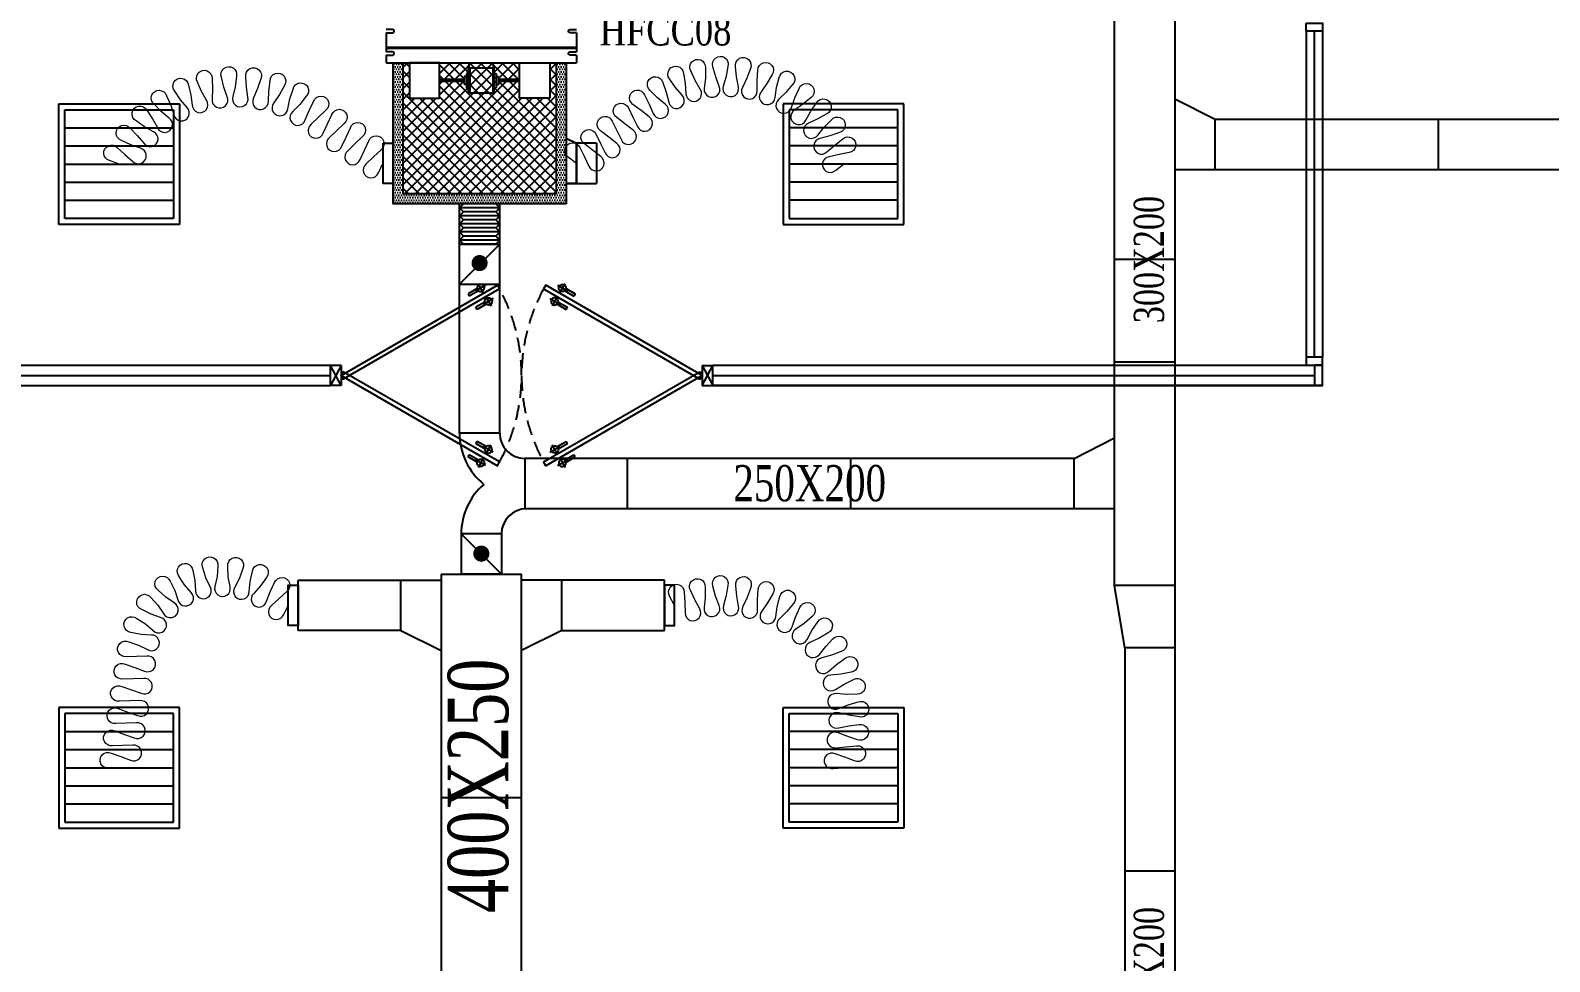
# Model space of a CAD drawing. Header units: metres. Extents: x 352651 to 1421851, y -87441 to -24441.
# Drawn here: x 1015341 to 1022891, y -61923 to -57295 of the extents above; entities that cross this region are included whole.
import ezdxf
from ezdxf.enums import TextEntityAlignment as Align

# ---------------------------------------------------------------- set-up
doc = ezdxf.new("R2010")
doc.units = ezdxf.units.M
doc.header["$LTSCALE"] = 300
doc.header["$MEASUREMENT"] = 0
doc.linetypes.add('DASHED2', pattern=[0.375, 0.25, -0.125])
for name, color, linetype in [('bat noi mem', 4, 'CONTINUOUS'), ('CUA', 8, 'CONTINUOUS'), ('CUAGIO', 2, 'CONTINUOUS'), ('KHUAT', 8, 'DASHED2'), ('thiet bi', 11, 'CONTINUOUS')]:
    doc.layers.add(name, color=color, linetype=linetype)
doc.layers.add('noi mem', color=5, linetype='BATTING', lineweight=0)
doc.styles.add('PHU', font='vntimeh.shx', dxfattribs={"width": 0.8})
doc.styles.add('VNCC-RMD', font='vntimeh.shx', dxfattribs={"width": 0.75, "height": 300, "bigfont": 'vns.shx'})
doc.linetypes.add('BATTING', pattern='A,0.0001,-0.1,[134,ltypeshp.shx,S=0.1,R=0,X=-0.1,Y=0],-0.2,[134,ltypeshp.shx,S=0.1,R=180,X=0.1,Y=0],-0.1', length=0.4001)

# ---------------------------------------------------------------- blocks, each defined once
blk = doc.blocks.new('SAG')
at = {"layer": 'CUAGIO'}
for p, q in [((-300, 300), (-300, -300)), ((300, 300), (-300, 300)), ((300, -300), (300, 300)), ((-300, -300), (300, -300))]:
    blk.add_line(p, q, dxfattribs=at)
at = {"layer": 'CUAGIO', "color": 8}
for p, q in [((-270, 270), (-270, -270)), ((270, 270), (-270, 270)), ((-180, -270), (-180, 270)), ((-90, -270), (-90, 270)), ((0, -270), (0, 270)), ((90, -270), (90, 270)), ((180, -270), (180, 270)), ((270, -270), (270, 270)), ((-270, -270), (270, -270))]:
    blk.add_line(p, q, dxfattribs=at)
blk = doc.blocks.new('bac noi mem')
at = {"layer": 'bat noi mem'}
for p, q in [((493886.7, -64673), (493866.7, -64693)), ((494066.7, -64693), (493866.7, -64693)), ((493866.7, -64693), (493886.7, -64713)), ((494046.7, -64673), (493886.7, -64673)), ((494046.7, -64673), (494066.7, -64693)), ((494066.7, -64693), (494046.7, -64713)), ((493886.7, -64713), (493866.7, -64733)), ((494066.7, -64733), (493866.7, -64733)), ((493866.7, -64733), (493886.7, -64753)), ((493886.7, -64753), (493866.7, -64773)), ((494066.7, -64773), (493866.7, -64773)), ((493866.7, -64773), (493886.7, -64793)), ((494046.7, -64713), (493886.7, -64713)), ((494046.7, -64753), (493886.7, -64753)), ((494046.7, -64713), (494066.7, -64733)), ((494066.7, -64733), (494046.7, -64753)), ((494046.7, -64753), (494066.7, -64773)), ((494066.7, -64773), (494046.7, -64793)), ((493886.7, -64793), (493866.7, -64813)), ((494066.7, -64813), (493866.7, -64813)), ((493866.7, -64813), (493886.7, -64833)), ((493886.7, -64833), (493866.7, -64853)), ((494066.7, -64853), (493866.7, -64853)), ((493866.7, -64853), (493886.7, -64873)), ((494046.7, -64793), (493886.7, -64793)), ((494046.7, -64833), (493886.7, -64833)), ((494046.7, -64793), (494066.7, -64813)), ((494066.7, -64813), (494046.7, -64833)), ((494046.7, -64833), (494066.7, -64853)), ((494066.7, -64853), (494046.7, -64873)), ((494046.7, -64873), (493886.7, -64873))]:
    blk.add_line(p, q, dxfattribs=at)

msp = doc.modelspace()

# ---------------------------------------------------------------- hatches: boundary and pattern name
at = {"layer": 'CUAGIO'}
h = msp.add_hatch(dxfattribs=at)
h.set_pattern_fill('DOTS', color=256, scale=200, style=0)
h.set_pattern_definition([(0, (187528.832, -113850.794), (6.25, 12.5), [0, -12.5])])
h.paths.add_polyline_path([(1017192.4, -58107), (1017192.4, -57457), (1017142.4, -57457), (1017142.4, -58157), (1018004.4, -58157), (1018004.4, -57457), (1017954.4, -57457), (1017954.4, -58107)])
at = {"layer": 'CUAGIO', "ltscale": 1.5}
h = msp.add_hatch(dxfattribs=at)
h.set_pattern_fill('ANSI37', color=9, scale=300, style=0)
h.set_pattern_definition([(45, (360900.134, 0), (-26.5165043, 26.5165043), []), (135, (360900.134, 0), (-26.5165043, -26.5165043), [])])
h.paths.add_polyline_path([(1017954.4, -58107), (1017954.4, -57457), (1017922.1, -57457), (1017922.1, -57632), (1017772.1, -57632), (1017772.1, -57549), (1017666.9, -57549), (1017666.9, -57564.7), (1017656.3, -57564.7), (1017656.3, -57524.3), (1017666.9, -57524.3), (1017666.9, -57539.9), (1017772.1, -57539.9), (1017772.1, -57457), (1017374.6, -57457), (1017374.6, -57632), (1017224.6, -57632), (1017224.6, -57457), (1017192.4, -57457), (1017192.4, -58107)])
h.paths.add_polyline_path([(1017517.7, -57607.5, 0.725882), (1017524.2, -57607.5)], flags=16)
h.paths.add_polyline_path([(1017646.5, -57481.4, 0.725882), (1017640, -57481.4), (1017640, -57607.5, 0.725882), (1017646.5, -57607.5)], flags=16)
h.paths.add_polyline_path([(1017507.8, -57564.7), (1017497.3, -57564.7), (1017497.3, -57524.3), (1017507.8, -57524.3)], flags=16)

# ---------------------------------------------------------------- linework, layer by layer
at = {"layer": 'CUA', "linetype": 'Continuous'}
for p, q in [((1021682.1, -57299.6), (1021682.1, -58919.6)), ((1021722.1, -58919.6), (1021722.1, -57299.6)), ((1021762.1, -57299.6), (1021762.1, -58919.6)), ((1014522.1, -58959.6), (1016832.1, -58959.6)), ((1018732.1, -58959.6), (1021762.1, -58959.6)), ((1014522.1, -59009.6), (1016832.1, -59009.6)), ((1018732.1, -59009.6), (1021722.1, -59009.6)), ((1014522.1, -59059.6), (1016832.1, -59059.6)), ((1021762.1, -59059.6), (1018732.1, -59059.6)), ((1018732.1, -59059.6), (1021762.1, -59059.6))]:
    msp.add_line(p, q, dxfattribs=at)
at = {"layer": 'CUA'}
for p, q in [((1017561.1, -58578.4), (1017516, -58604.4)), ((1017567.3, -58589.2), (1017522.3, -58615.2)), ((1017602.9, -58561.4), (1017552.8, -58590.4)), ((1017592, -58597.8), (1017566.1, -58552.8)), ((1017961.3, -58561.4), (1018011.5, -58590.4)), ((1017972.2, -58597.8), (1017998.2, -58552.8)), ((1017997, -58589.2), (1018042, -58615.2)), ((1018003.2, -58578.4), (1018048.2, -58604.4)), ((1017516, -58604.4), (1017522.3, -58615.2)), ((1017599.5, -58645), (1017554.5, -58671)), ((1017605.8, -58655.8), (1017560.7, -58681.8)), ((1017641.4, -58628.1), (1017591.2, -58657)), ((1017604.5, -58619.3), (1017630.5, -58664.3)), ((1017922.9, -58628.1), (1017973, -58657)), ((1017959.8, -58619.3), (1017933.8, -58664.3)), ((1017958.5, -58655.8), (1018003.5, -58681.8)), ((1017964.7, -58645), (1018009.8, -58671)), ((1018048.2, -58604.4), (1018042, -58615.2)), ((1017560.7, -58681.8), (1017554.5, -58671)), ((1018003.5, -58681.8), (1018009.8, -58671)), ((1016832.1, -59059.6), (1016832.1, -58960)), ((1016884.9, -58960), (1016832.1, -59059.6)), ((1016884.9, -59059.6), (1016832.1, -58960)), ((1016884.9, -58960), (1016832.1, -58960)), ((1016884.9, -58960), (1016884.9, -59059.6)), ((1018679.4, -58960), (1018679.4, -59059.6)), ((1018679.4, -58960), (1018732.1, -59059.6)), ((1018679.4, -59059.6), (1018732.1, -58960)), ((1018679.4, -58960), (1018732.1, -58960)), ((1018732.1, -59059.6), (1018732.1, -58960)), ((1016884.9, -59059.6), (1016832.1, -59059.6)), ((1018679.4, -59059.6), (1018732.1, -59059.6)), ((1017560.7, -59337.8), (1017554.5, -59348.6)), ((1017605.8, -59363.8), (1017560.7, -59337.8)), ((1017958.5, -59363.8), (1018003.5, -59337.8)), ((1018003.5, -59337.8), (1018009.8, -59348.6)), ((1017516, -59415.2), (1017522.3, -59404.4)), ((1017561.1, -59441.2), (1017516, -59415.2)), ((1017567.3, -59430.4), (1017522.3, -59404.4)), ((1017599.5, -59374.6), (1017554.5, -59348.6)), ((1017641.4, -59391.5), (1017591.2, -59362.6)), ((1017604.5, -59400.3), (1017630.5, -59355.3)), ((1017922.9, -59391.5), (1017973, -59362.6)), ((1017959.8, -59400.3), (1017933.8, -59355.3)), ((1017964.7, -59374.6), (1018009.8, -59348.6)), ((1017997, -59430.4), (1018042, -59404.4)), ((1018003.2, -59441.2), (1018048.2, -59415.2)), ((1018048.2, -59415.2), (1018042, -59404.4)), ((1017602.9, -59458.2), (1017552.8, -59429.2)), ((1017592, -59421.8), (1017566.1, -59466.8)), ((1017961.3, -59458.2), (1018011.5, -59429.2)), ((1017972.2, -59421.8), (1017998.2, -59466.8))]:
    msp.add_line(p, q, dxfattribs=at)
at = {"layer": 'CUA', "linetype": 'Continuous'}
for points in [[(1021682.1, -57259.6), (1021762.1, -57259.6), (1021762.1, -57299.6), (1021682.1, -57299.6)], [(1021682.1, -58959.6), (1021762.1, -58959.6), (1021762.1, -58919.6), (1021682.1, -58919.6)], [(1021762.1, -58959.6), (1021722.1, -58959.6), (1021722.1, -59059.6), (1021762.1, -59059.6)]]:
    msp.add_lwpolyline(points, close=True, dxfattribs=at)
at = {"layer": 'CUA'}
for points in [[(1017672.5, -58579.5), (1016895.5, -59028.1), (1016884.9, -59009.8), (1017661.9, -58561.2)], [(1017891.8, -58579.5), (1018668.8, -59028.1), (1018679.4, -59009.8), (1017902.3, -58561.2)], [(1017672.5, -59440.1), (1016895.5, -58991.5), (1016884.9, -59009.8), (1017661.9, -59458.4)], [(1017891.8, -59440.1), (1018668.8, -58991.5), (1018679.4, -59009.8), (1017902.3, -59458.4)]]:
    msp.add_lwpolyline(points, close=True, dxfattribs=at)
at = {"layer": 'CUA', "extrusion": (0, 0, -1)}
for centre, major_axis in [((1017579, -58575.2), (17.6, -4.7)), ((1017946.8, -58641.9), (-4.7, 17.6)), ((1017617.5, -59377.7), (4.7, -17.6)), ((1017985.2, -59444.4), (-17.6, 4.7))]:
    msp.add_ellipse(centre, major_axis=major_axis, ratio=1, dxfattribs=at)
at = {"layer": 'CUA'}
for centre, major_axis in [((1017985.2, -58575.2), (-17.6, -4.7)), ((1017617.5, -58641.9), (4.7, 17.6)), ((1017946.8, -59377.7), (-4.7, -17.6)), ((1017579, -59444.4), (17.6, 4.7))]:
    msp.add_ellipse(centre, major_axis=major_axis, ratio=1, dxfattribs=at)
at = {"layer": 'CUAGIO'}
for p, q in [((1017142.4, -57457), (1017142.4, -58157)), ((1017192.4, -57457), (1017192.4, -58107)), ((1017954.4, -57457), (1017954.4, -58107)), ((1018004.4, -57457), (1018004.4, -58157)), ((1025669.6, -57738.1), (1021229.6, -57738.1)), ((1021229.6, -57988.1), (1021229.6, -57738.1)), ((1022339.6, -57988.1), (1022339.6, -57738.1)), ((1017092.4, -57856.2), (1017092.4, -58056.2)), ((1018054.4, -57856.2), (1018054.4, -58056.2)), ((1018054.4, -58056.2), (1018054.4, -57856.2)), ((1018154.1, -57856.2), (1018154.1, -58056.2)), ((1018054.4, -58056.2), (1018154.1, -58056.2)), ((1031951.5, -57988.1), (1021029.4, -57988.1)), ((1017473.4, -59297.6), (1017473.4, -58334.3)), ((1017673.4, -58357), (1017473.4, -58557)), ((1017673.4, -59297.6), (1017673.4, -58334.3)), ((1017473.4, -58557), (1017673.4, -58557)), ((1017673.4, -59297.6), (1017473.4, -59297.6)), ((1020529.1, -59422.6), (1017798.4, -59422.6)), ((1017798.4, -59422.6), (1017798.4, -59672.6)), ((1020529.1, -59672.6), (1020529.1, -59422.6)), ((1020729.4, -59672.6), (1017807, -59672.6)), ((1017482.1, -59790.4), (1017482.1, -59997.6)), ((1017682.1, -59797.6), (1017482.1, -59797.6)), ((1017482.1, -59797.6), (1017682.1, -59997.6)), ((1017682, -59797.6), (1017482.1, -59797.6)), ((1017682, -59797.6), (1017682.1, -59997.6)), ((1017382.2, -59997.6), (1017382.2, -62217.6)), ((1017382.2, -59997.6), (1017782.2, -59997.6)), ((1017682.1, -59997.6), (1017482.1, -59997.6)), ((1017782.2, -62217.6), (1017782.2, -59997.6)), ((1016672.2, -60277.5), (1016672.2, -60027.5)), ((1016672.2, -60027.5), (1017382.2, -60027.5)), ((1016682.2, -60027.5), (1017382.2, -60027.5)), ((1017182.2, -60277.5), (1017182.2, -60027.5)), ((1017182.2, -60277.5), (1017182.2, -60027.5)), ((1018482.1, -60027.5), (1017782.2, -60027.5)), ((1018492.1, -60027.5), (1017782.2, -60027.5)), ((1017982.2, -60277.5), (1017982.2, -60027.5)), ((1017982.2, -60277.5), (1017982.2, -60027.5)), ((1018492.1, -60277.5), (1018492.1, -60027.5)), ((1017182.2, -60277.5), (1016672.2, -60277.5)), ((1017182.2, -60277.5), (1016682.2, -60277.5)), ((1017182.2, -60277.5), (1017382.2, -60377.5)), ((1017182.2, -60277.5), (1017382.2, -60377.5)), ((1017982.2, -60277.5), (1017782.2, -60377.5)), ((1017982.2, -60277.5), (1017782.2, -60377.5)), ((1017982.2, -60277.5), (1018482.1, -60277.5)), ((1017982.2, -60277.5), (1018492.1, -60277.5)), ((1020779.4, -60364), (1020779.4, -68134)), ((1021029.4, -60364), (1020779.4, -60364)), ((1021029.4, -60344.1), (1021029.4, -68998.8)), ((1017382.2, -61107.6), (1017782.2, -61107.6)), ((1021029.4, -61474), (1020779.4, -61474))]:
    msp.add_line(p, q, dxfattribs=at)
at = {"layer": 'CUAGIO', "color": 2}
for p, q in [((1018055.1, -57417.5), (1018055.1, -57457)), ((1021229.6, -57738.1), (1021029.4, -57636.1)), ((1021229.6, -57988.1), (1021229.6, -57788.1)), ((1022339.6, -57988.1), (1022339.6, -57788.1)), ((1017954.4, -58107), (1017192.4, -58107)), ((1018004.4, -58157), (1017142.4, -58157)), ((1017473.4, -58367), (1017473.4, -58157)), ((1017673.4, -58367), (1017673.4, -58157)), ((1017473.4, -58357), (1017673.4, -58357)), ((1021029.4, -58434), (1020729.4, -58434)), ((1021029.4, -58944), (1020729.4, -58944)), ((1020529.1, -59422.6), (1020729.4, -59320.7)), ((1018309.1, -59672.6), (1018309.1, -59422.6)), ((1019419.1, -59672.6), (1019419.1, -59422.6)), ((1020529.1, -59672.6), (1020529.1, -59472.6)), ((1020779.4, -60364), (1020729.4, -60054)), ((1021029.4, -60054), (1021029.4, -60364))]:
    msp.add_line(p, q, dxfattribs=at)
msp.add_lwpolyline([(1020729.4, -56891.6), (1021029.4, -56891.6), (1021029.4, -60054), (1020729.4, -60054)], close=True, dxfattribs=at)
at = {"layer": 'CUAGIO'}
for points in [[(1018004.4, -57830.9), (1018054.4, -57856.2)], [(1017092.4, -57856.2), (1017142.4, -57856.2)], [(1018154.1, -57856.2), (1018054.4, -57856.2)], [(1017142.4, -58056.2), (1017092.4, -58056.2)], [(1018004.4, -58056.2), (1018054.4, -58056.2)], [(1018054.4, -58056.2), (1018004.4, -58056.2)]]:
    msp.add_lwpolyline(points, dxfattribs=at)
at = {"layer": 'CUAGIO', "const_width": 40}
for points in [[(1017593.4, -58451.5, -1), (1017553.4, -58451.5, -1)], [(1017562.1, -59895.5, 1), (1017602.1, -59895.5, 1)]]:
    msp.add_lwpolyline(points, format="xyb", close=True, dxfattribs=at)
at = {"layer": 'CUAGIO'}
for points in [[(1016672.2, -60252.5), (1016622.2, -60252.5), (1016622.2, -60052.5), (1016672.2, -60052.5)], [(1018492.1, -60252.5), (1018542.1, -60252.5), (1018542.1, -60052.5), (1018492.1, -60052.5)]]:
    msp.add_lwpolyline(points, close=True, dxfattribs=at)
for centre, radius, start, end in [((1017798.4, -59297.6), 325, 180, 231.28389), ((1017798.4, -59297.6), 125, 180, 270), ((1017807, -59797.6), 325, 130.69362, 180), ((1017807, -59797.6), 125, 90, 180)]:
    msp.add_arc(centre, radius, start, end, dxfattribs=at)
at = {"layer": 'KHUAT'}
for centre, start, end in [((1016882.9, -59009.8), 331.40997, 28.59003), ((1018681.4, -59009.8), 151.40997, 208.59003)]:
    msp.add_arc(centre, 899.3, start, end, dxfattribs=at)
at = {"layer": 'noi mem', "linetype": 'ByBlock', "ltscale": 1.5}
for points in [[(1018054.4, -57956.2), (1018013.8, -57924.7, -1.333333), (1018071.9, -57877.3), (1018094.6, -57923.4), (1018117.2, -57969.5, 1.333333), (1018175.3, -57922.1), (1018134.8, -57890.6), (1018094.2, -57859.2, -1.333333), (1018152.3, -57811.8), (1018174.9, -57857.9), (1018197.6, -57903.9, 1.333333), (1018255.7, -57856.5), (1018215.1, -57825.1), (1018174.5, -57793.6, -1.333333), (1018232.7, -57746.2), (1018255.3, -57792.3), (1018277.9, -57838.4, 1.333333), (1018336, -57791), (1018295.5, -57759.5), (1018254.9, -57728.1, -1.333333), (1018313, -57680.7), (1018335.7, -57726.8), (1018358.3, -57772.8, 1.333333), (1018416.4, -57725.4), (1018375.8, -57694), (1018335.3, -57662.6, -1.333333), (1018393.4, -57615.2), (1018416, -57661.2), (1018436.7, -57707.6, 1.333333), (1018496.4, -57662.3), (1018457.3, -57629.9), (1018420.6, -57593.3, -1.333333), (1018484, -57553.3), (1018501.2, -57602.3), (1018513.5, -57651.5, 1.333333), (1018580.2, -57617.2), (1018547.3, -57578.6), (1018517.4, -57536.2, -1.333333), (1018586.8, -57507.7), (1018595.2, -57558.9), (1018598.9, -57609.6, 1.333333), (1018670.5, -57587.3), (1018644.7, -57543.5), (1018622.6, -57496.6, -1.333333), (1018695.9, -57480.5), (1018695.4, -57532.4), (1018690.2, -57582.9, 1.333333), (1018764.6, -57573.3), (1018746.8, -57525.8), (1018733.1, -57475.7, -1.333333), (1018808, -57472.6), (1018798.6, -57523.6), (1018784.8, -57572.5, 1.333333), (1018859.7, -57575.8), (1018850.4, -57525.9), (1018845.5, -57474.3, -1.333333), (1018919.8, -57484.1), (1018901.7, -57532.7), (1018879.7, -57578.5, 1.333333), (1018953, -57594.7), (1018952.3, -57543.9), (1018956.5, -57492.2, -1.333333), (1019028, -57514.7), (1019001.8, -57559.5), (1018972.2, -57600.7, 1.333333), (1019041.6, -57629.4), (1019049.7, -57579.2), (1019062.7, -57529, -1.333333), (1019129.3, -57563.5), (1019095.7, -57603.1), (1019059.5, -57638.6, 1.333333), (1019122.8, -57678.8), (1019139.5, -57630.8), (1019161, -57583.6, -1.333333), (1019220.6, -57629.1), (1019180.7, -57662.3), (1019138.9, -57691, 1.333333), (1019194.4, -57741.5), (1019219.1, -57697.1), (1019248.4, -57654.3, -1.333333), (1019299.3, -57709.4), (1019254.3, -57735.2), (1019208.1, -57756.3, 1.333333), (1019254, -57815.6), (1019286, -57776.2), (1019322.2, -57739.1, -1.333333), (1019362.9, -57802.1), (1019314.1, -57819.8), (1019265, -57832.6, 1.333333), (1019300, -57898.9), (1019338.3, -57865.6), (1019378.7, -57834, -1.333333), (1019410.4, -57901.9), (1019360.2, -57912.6), (1019310, -57923.2, 1.333333), (1019341.7, -57991.2), (1019382.1, -57959.6)], [(1015782.1, -57959.6), (1015734.5, -57941.8, -1.333333), (1015773.1, -57877.6), (1015811.1, -57911.4), (1015849, -57945.2, 1.333333), (1015887.8, -57881), (1015840.2, -57863.2), (1015793.3, -57842, -1.333333), (1015836.1, -57780.4), (1015872.3, -57817), (1015904.1, -57856, 1.333333), (1015952.3, -57798.5), (1015908.4, -57774), (1015866.1, -57744.6, -1.333333), (1015919.4, -57691.8), (1015948.4, -57734.4), (1015972.6, -57778.4, 1.333333), (1016030.4, -57730.7), (1015991.7, -57698.6), (1015955.4, -57662.1, -1.333333), (1016017.4, -57619.8), (1016038.2, -57666.9), (1016054, -57714.6, 1.333333), (1016119.5, -57678.1), (1016087.3, -57639.5), (1016058.2, -57597, -1.333333), (1016126.8, -57566.7), (1016138.7, -57616.8), (1016145.6, -57666.5, 1.333333), (1016216.7, -57642.6), (1016192, -57598.8), (1016171.1, -57551.7, -1.333333), (1016244, -57534.3), (1016246.7, -57585.7), (1016244.4, -57635.9, 1.333333), (1016318.7, -57625.2), (1016302.3, -57577.7), (1016290.3, -57527.6, -1.333333), (1016365.2, -57523.7), (1016358.5, -57574.8), (1016347.2, -57623.7, 1.333333), (1016422.1, -57626.6), (1016414.7, -57577), (1016411.9, -57525.5, -1.333333), (1016486.3, -57535.3), (1016470.4, -57584.3), (1016450.4, -57630.4, 1.333333), (1016523.6, -57646.8), (1016525.3, -57596.6), (1016531.9, -57545.5, -1.333333), (1016603.3, -57568.6), (1016578.8, -57613.9), (1016550.8, -57655.6, 1.333333), (1016619.7, -57685), (1016630.5, -57636), (1016646.3, -57586.9, -1.333333), (1016712.3, -57622.6), (1016680, -57662.7), (1016644.9, -57698.6, 1.333333), (1016707.4, -57740.1), (1016726.8, -57693.7), (1016748.4, -57647.7, -1.333333), (1016809.3, -57691.4), (1016772.5, -57726.5), (1016735.8, -57761.7, 1.333333), (1016796.7, -57805.4), (1016818.2, -57759.3), (1016839.8, -57713.3, -1.333333), (1016900.7, -57757), (1016863.9, -57792.1), (1016827.2, -57827.3, 1.333333), (1016888.1, -57871), (1016909.6, -57825), (1016931.2, -57778.9, -1.333333), (1016992.1, -57822.6), (1016955.3, -57857.8), (1016918.5, -57892.9, 1.333333), (1016979.5, -57936.6), (1017001, -57890.6), (1017022.5, -57844.5, -1.333333), (1017083.5, -57888.2), (1017046.7, -57923.4), (1017009.9, -57958.5, 1.333333), (1017070.8, -58002.3), (1017092.4, -57956.2)], [(1015782.1, -60959.6), (1015731.3, -60961.2, -1.333333), (1015742.9, -60887.1), (1015790.8, -60904.3), (1015838.7, -60921.4, 1.333333), (1015850.4, -60847.3), (1015799.5, -60848.9), (1015748.6, -60850.6, -1.333333), (1015760.3, -60776.5), (1015808.2, -60793.6), (1015856.1, -60810.8, 1.333333), (1015867.8, -60736.7), (1015816.9, -60738.3), (1015766, -60740, -1.333333), (1015777.7, -60665.9), (1015825.6, -60683), (1015873.5, -60700.2, 1.333333), (1015885.1, -60626.1), (1015834.3, -60627.7), (1015783.4, -60629.3, -1.333333), (1015795, -60555.3), (1015842.9, -60572.4), (1015890.9, -60589.6, 1.333333), (1015902.5, -60515.5), (1015851.6, -60517.1), (1015800.8, -60518.7, -1.333333), (1015812.4, -60444.6), (1015860.3, -60461.8), (1015908.2, -60478.9, 1.333333), (1015919.9, -60404.8), (1015869, -60406.5), (1015818, -60407.9, -1.333333), (1015829.9, -60333.9), (1015877.9, -60351.2), (1015923, -60372.6, 1.333333), (1015941.7, -60300), (1015891.8, -60297), (1015841, -60286.7, -1.333333), (1015869.2, -60217.2), (1015912.8, -60245.2), (1015950.7, -60277.7, 1.333333), (1015987.8, -60212.6), (1015940.5, -60196.6), (1015894.2, -60173.2, -1.333333), (1015939.7, -60113.6), (1015974.4, -60152.1), (1016002.4, -60193.5, 1.333333), (1016055.4, -60140.4), (1016014, -60112.5), (1015975.5, -60077.8, -1.333333), (1016035.1, -60032.3), (1016058.4, -60078.5), (1016074.5, -60125.9, 1.333333), (1016139.6, -60088.7), (1016107, -60050.8), (1016079, -60007.2, -1.333333), (1016148.5, -59979), (1016158.8, -60029.7), (1016161.9, -60079.6, 1.333333), (1016234.5, -60060.9), (1016213, -60015.8), (1016197.5, -59966.3, -1.333333), (1016272, -59957.5), (1016268.6, -60009.2), (1016258.3, -60058.1, 1.333333), (1016333.3, -60059.2), (1016324.5, -60010), (1016322.6, -59958.2, -1.333333), (1016396.8, -59969.2), (1016379.8, -60018.2), (1016357.1, -60062.7, 1.333333), (1016429.1, -60083.5), (1016433.6, -60033.8), (1016445.4, -59983.3, -1.333333), (1016514, -60013.5), (1016484.8, -60056.3), (1016451.1, -60093.2, 1.333333), (1016515.1, -60132.3), (1016532.5, -60085.4), (1016554.8, -60039.6, -1.333333), (1016615, -60084.4), (1016577.4, -60118.9), (1016539.8, -60153.2, 1.333333), (1016599.8, -60198.2), (1016622.2, -60152.5)], [(1018542.1, -60152.5), (1018518, -60107.3, -1.333333), (1018590.3, -60087.4), (1018592.7, -60138.6), (1018595, -60189.8, 1.333333), (1018667.4, -60170), (1018643.3, -60124.7), (1018621.3, -60077.8, -1.333333), (1018694.6, -60061.6), (1018694.5, -60113.4), (1018689.7, -60163.9, 1.333333), (1018764.1, -60154.1), (1018746.4, -60106.6), (1018732.9, -60056.6, -1.333333), (1018807.8, -60053.2), (1018798.8, -60104.2), (1018785.5, -60153.2, 1.333333), (1018860.4, -60156.3), (1018851.2, -60106.4), (1018846.4, -60054.8, -1.333333), (1018920.8, -60064.3), (1018903.2, -60113), (1018881.7, -60159, 1.333333), (1018955, -60174.8), (1018954.4, -60124.1), (1018958.5, -60072.5, -1.333333), (1019030.2, -60094.6), (1019004.5, -60139.6), (1018975.4, -60181.2, 1.333333), (1019045, -60209.3), (1019053.1, -60159.3), (1019066, -60109.1, -1.333333), (1019132.8, -60143.2), (1019099.8, -60183.1), (1019064, -60219.1, 1.333333), (1019127.7, -60258.7), (1019144.3, -60210.8), (1019165.6, -60163.6, -1.333333), (1019225.6, -60208.6), (1019186.2, -60242.3), (1019144.8, -60271.6, 1.333333), (1019200.8, -60321.6), (1019225.3, -60277.2), (1019254.4, -60234.3, -1.333333), (1019305.8, -60288.9), (1019261.2, -60315.4), (1019215.4, -60337.2, 1.333333), (1019262, -60396), (1019293.7, -60356.5), (1019329.7, -60319.2, -1.333333), (1019371, -60381.8), (1019322.6, -60400.2), (1019273.8, -60413.9, 1.333333), (1019309.6, -60479.8), (1019347.6, -60446.3), (1019389.5, -60415.7, -1.333333), (1019419.4, -60484.5), (1019368.6, -60494.4), (1019318.1, -60499.4, 1.333333), (1019342.1, -60570.5), (1019385.3, -60544), (1019431.8, -60521.1, -1.333333), (1019449.5, -60594), (1019397.7, -60595), (1019347.2, -60591.3, 1.333333), (1019358.6, -60665.5), (1019405.7, -60646.8), (1019455.4, -60632.1, -1.333333), (1019460.4, -60706.9), (1019409.2, -60699.1), (1019360, -60686.8, 1.333333), (1019358.6, -60761.8), (1019408.2, -60751.5), (1019459.7, -60745.5, -1.333333), (1019451.9, -60820.1), (1019402.8, -60803.6), (1019354.7, -60785.9, 1.333333), (1019344.9, -60860.2), (1019395.9, -60855.6), (1019447, -60851, -1.333333), (1019437.1, -60925.3), (1019389, -60907.6), (1019341, -60889.8, 1.333333), (1019331.1, -60964.2), (1019382.1, -60959.6)]]:
    msp.add_lwpolyline(points, format="xyb", dxfattribs=at)
at = {"layer": 'thiet bi'}
for p, q in [((1018055.1, -57380), (1017109.1, -57380)), ((1018055.1, -57385), (1017109.1, -57385)), ((1017109.1, -57417.5), (1017109.1, -57457)), ((1017109.1, -57457), (1018055.1, -57457)), ((1017521, -57479.1), (1017521, -57457)), ((1017643.2, -57479.1), (1017643.2, -57457)), ((1017507.8, -57524.3), (1017497.3, -57524.3)), ((1017497.3, -57524.3), (1017497.3, -57564.7)), ((1017517.7, -57508.5), (1017507.8, -57508.5)), ((1017507.8, -57508.5), (1017507.8, -57580.4)), ((1017524.2, -57481.4), (1017524.2, -57607.5)), ((1017640, -57481.4), (1017640, -57607.5)), ((1017646.5, -57607.5), (1017646.5, -57481.4)), ((1017646.5, -57508.5), (1017656.3, -57508.5)), ((1017656.3, -57508.5), (1017656.3, -57580.4)), ((1017656.3, -57524.3), (1017666.9, -57524.3)), ((1017666.9, -57524.3), (1017666.9, -57564.7)), ((1017494.3, -57539.9), (1017374.6, -57539.9)), ((1017374.6, -57539.9), (1017374.6, -57549)), ((1017494.3, -57549), (1017374.6, -57549)), ((1017507.8, -57564.7), (1017497.3, -57564.7)), ((1017517.7, -57580.4), (1017507.8, -57580.4)), ((1017646.5, -57580.4), (1017656.3, -57580.4)), ((1017656.3, -57564.7), (1017666.9, -57564.7)), ((1017772.1, -57539.9), (1017666.9, -57539.9)), ((1017772.1, -57549), (1017666.9, -57549))]:
    msp.add_line(p, q, dxfattribs=at)
for points in [[(1017109.1, -57306.5), (1017141.1, -57306.5, 1), (1017141.1, -57290.5), (1017109.1, -57290.5)], [(1018055.1, -57306.5), (1018023.1, -57306.5, -1), (1018023.1, -57290.5), (1018055.1, -57290.5)], [(1017109.1, -57417.5), (1017141.1, -57417.5, 1), (1017141.1, -57401.5), (1017109.1, -57401.5)], [(1018055.1, -57417.5), (1018023.1, -57417.5, -1), (1018023.1, -57401.5), (1018055.1, -57401.5)]]:
    msp.add_lwpolyline(points, format="xyb", dxfattribs=at)
for points in [[(1017109.1, -57306.5), (1017109.1, -57401.5)], [(1018055.1, -57306.5), (1018055.1, -57401.5)], [(1017646.5, -57607.5), (1017517.7, -57607.5), (1017517.7, -57481.4), (1017646.5, -57481.4)]]:
    msp.add_lwpolyline(points, dxfattribs=at)
for points in [[(1017224.6, -57632), (1017374.6, -57632), (1017374.6, -57457), (1017224.6, -57457)], [(1017922.1, -57632), (1017772.1, -57632), (1017772.1, -57457), (1017922.1, -57457)]]:
    msp.add_lwpolyline(points, close=True, dxfattribs=at)
for centre, start, end in [((1017521, -57482.5), 18.04953, 161.95047), ((1017643.2, -57482.5), 18.04953, 161.95047), ((1017521, -57606.5), 198.04953, 341.95047), ((1017643.2, -57606.5), 198.04953, 341.95047)]:
    msp.add_arc(centre, 3.41, start, end, dxfattribs=at)

# ---------------------------------------------------------------- block references
at = {"layer": 'CUAGIO', "xscale": -1}
for p, rotation in [((1015782.1, -57959.6), 270), ((1019382.1, -60959.6), 90)]:
    msp.add_blockref('SAG', p, dxfattribs=dict(at, rotation=rotation))
at = {"layer": 'CUAGIO'}
for p, rotation in [((1019382.1, -57959.6), 90), ((1015782.1, -60959.6), 270)]:
    msp.add_blockref('SAG', p, dxfattribs=dict(at, rotation=rotation))
msp.add_blockref('bac noi mem', (523606.7, 6516), dxfattribs=at)

# ---------------------------------------------------------------- texts
at = {"layer": 'CUAGIO', "color": 2, "style": 'PHU', "width": 0.75}
for s, p in [('300x200', (1020974.6, -58434)), ('250x200', (1020974.6, -61967.6))]:
    msp.add_text(s, height=150, rotation=90, dxfattribs=at).set_placement(p, align=Align.CENTER)
msp.add_text('250X200', height=180, dxfattribs=at).set_placement((1019214.2, -59635.3), align=Align.CENTER)
at = {"layer": 'CUAGIO', "color": 3, "style": 'VNCC-RMD', "width": 0.75}
msp.add_text('400x250', height=300, rotation=90, dxfattribs=at).set_placement((1017715.6, -61049.7), align=Align.CENTER)
at = {"layer": 'CUAGIO', "color": 2, "insert": (1018170.1, -57220), "char_height": 150, "width": 679.92, "attachment_point": 1, "style": 'PHU'}
msp.add_mtext('hfcc08', dxfattribs=at)

doc.saveas('drawing.dxf')
